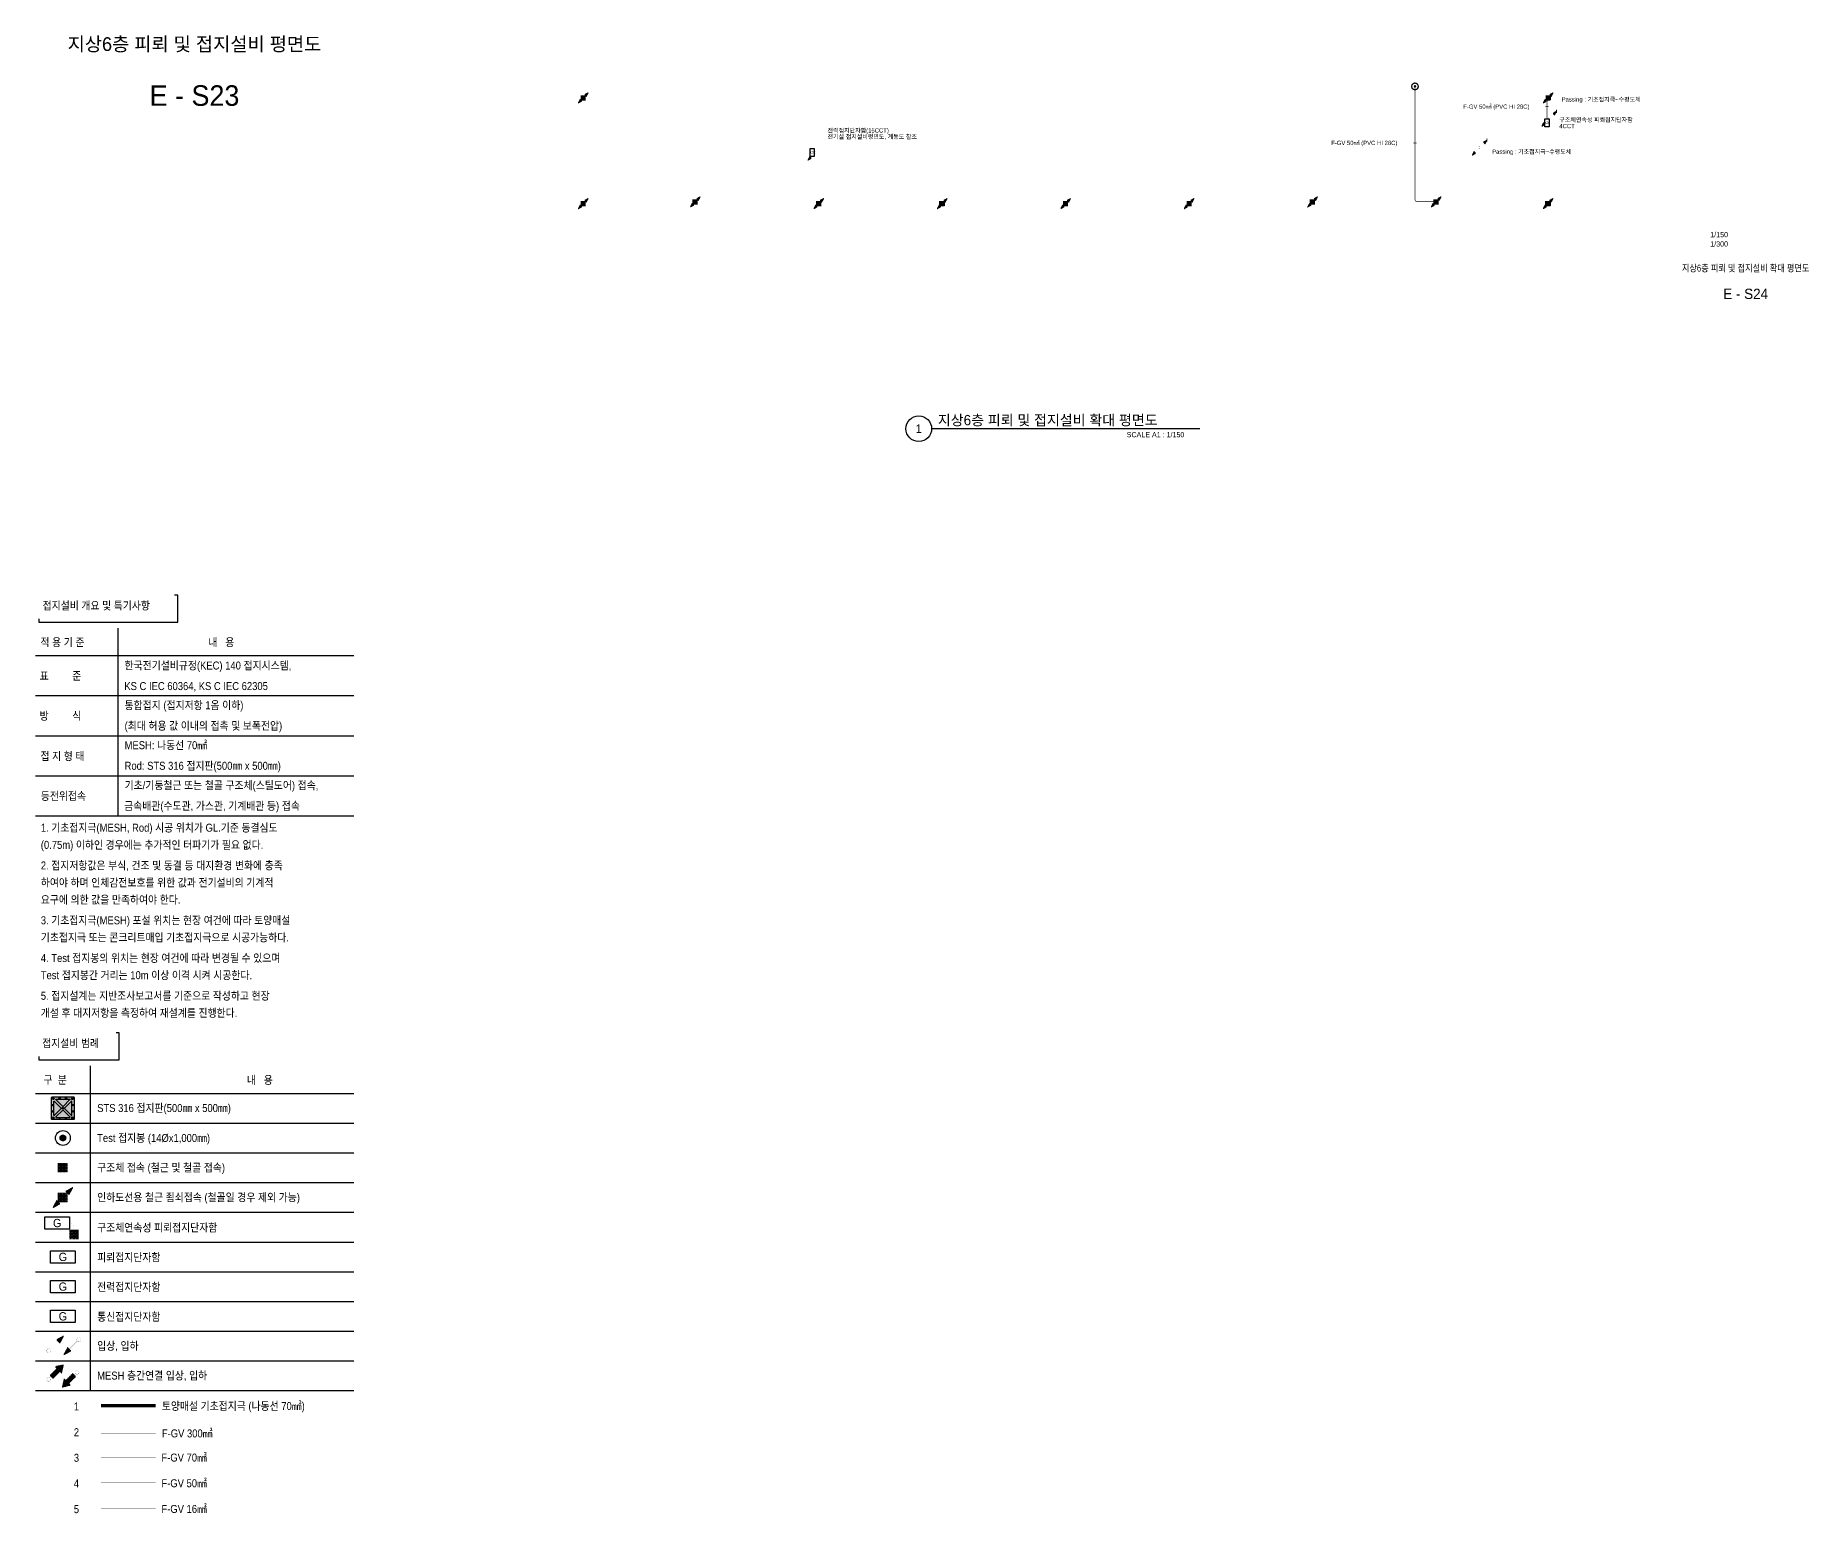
# Model space of a CAD drawing. Header units: millimetres. Extents: x 81900 to 502050, y -708375 to 1238700.
# Drawn here: x 219339 to 374339, y 622494 to 752747 of the extents above; entities that cross this region are included whole.
import ezdxf
from ezdxf.enums import TextEntityAlignment as Align

# ---------------------------------------------------------------- set-up
doc = ezdxf.new("R2010")
doc.units = ezdxf.units.MM
doc.header["$LTSCALE"] = 150
doc.set_wipeout_variables(frame=1)
for name, pattern in [('AM_ISO09W050', [22.5, 12, -1.5, 3, -1.5, 3, -1.5]), ('C2', [18.5, 13.5, -2, 1, -2]), ('HID', [2.3, 1.5, -0.8])]:
    doc.linetypes.add(name, pattern=pattern)
doc.layers.get('0').update_dxf_attribs({"lineweight": 0})
for name, color, linetype in [('------02 Etc Panel', 3, 'Continuous'), ('------99 Grounding and Lightning', 3, 'Continuous'), ('------99 Grounding_Grounding Terminal Board_E', 3, 'Continuous'), ('------99 Grounding_Grounding Terminal Board_T', 2, 'Continuous'), ('------99 Grounding_Mesh', 6, 'Continuous'), ('-----09 E-WIRE-GV', 2, 'Continuous'), ('-----20 General Symbol', 3, 'Continuous'), ('-----29 Cable Schedule', 1, 'Continuous'), ('-----29 Indicator', 1, 'Continuous'), ('-----30 Text', 2, 'Continuous'), ('-----41 Drawing Title', 2, 'Continuous'), ('-----42 Drawing Number', 2, 'Continuous'), ('-----43 Drawing Scale', 3, 'Continuous')]:
    doc.layers.add(name, color=color, linetype=linetype)
doc.styles.add('ELEC', font='')
doc.styles.get('ELEC').set_extended_font_data('Dotum')
pattern_1 = [(180, (845852.563, 610254.6404), (-1e-14, -6.25), [])]

# ---------------------------------------------------------------- blocks, each defined once
blk = doc.blocks.new('STS 316 접지판')
blk.add_wipeout([(-254, -276), (-270, -270), (-276, -254), (-276, 254), (-270, 270), (-254, 276), (254, 276), (270, 270), (276, 254), (276, -254), (270, -270), (254, -276)])
h = blk.add_hatch(color=256)
h.dxf.hatch_style = 1
h.set_gradient(color1=(132, 132, 132), color2=(214, 214, 214), tint=1, name='SPHERICAL')
edge = h.paths.add_edge_path()
edge.add_line((-254, 276), (254, 276))
edge.add_arc((254, 254), 22.1, 0, 90, ccw=False)
edge.add_line((276, 254), (276, -254))
edge.add_arc((254, -254), 22.1, 270, 360, ccw=False)
edge.add_line((254, -276), (-254, -276))
edge.add_arc((-254, -254), 22.1, 180, 270, ccw=False)
edge.add_line((-276, -254), (-276, 254))
edge.add_arc((-254, 254), 22.1, 90, 180, ccw=False)
h.paths.add_polyline_path([(-169, 221), (169, 221, -0.668179), (173, 212), (-165, 212, -1.496606)], flags=16)
h.paths.add_polyline_path([(221, 169), (221, -169, -0.668179), (212, -173), (212, 165, -1.496606)], flags=16)
h.paths.add_polyline_path([(-173, -212), (165, -212, -1.496606), (169, -221), (-169, -221, -0.668179)], flags=16)
h.paths.add_polyline_path([(-221, 169, 0.022626), (-52, 0, 1.473564), (-43, 4, 0.045564)], flags=16)
h = blk.add_hatch(color=256)
h.set_gradient(color1=(255, 255, 255), tint=1, name='SPHERICAL')
edge = h.paths.add_edge_path()
edge.add_arc((-232, 232), 22.1, 0, 360)
edge = h.paths.add_edge_path()
edge.add_arc((-78, 249), 16.6, 0, 360)
edge = h.paths.add_edge_path()
edge.add_arc((78, 249), 16.6, 0, 360)
edge = h.paths.add_edge_path()
edge.add_arc((232, 232), 22.1, 0, 360)
edge = h.paths.add_edge_path()
edge.add_arc((249, -77), 16.6, 0, 360)
edge = h.paths.add_edge_path()
edge.add_arc((249, 77), 16.6, 0, 360)
edge = h.paths.add_edge_path()
edge.add_arc((-78, -249), 16.6, 0, 360)
edge = h.paths.add_edge_path()
edge.add_arc((78, -249), 16.6, 0, 360)
edge = h.paths.add_edge_path()
edge.add_arc((232, -232), 22.1, 0, 360)
edge = h.paths.add_edge_path()
edge.add_arc((-232, -232), 22.1, 0, 360)
edge = h.paths.add_edge_path()
edge.add_arc((-249, -77), 16.6, 0, 360)
edge = h.paths.add_edge_path()
edge.add_arc((-249, 77), 16.6, 0, 360)
edge = h.paths.add_edge_path()
edge.add_arc((0, 0), 22.1, 0, 360)
h = blk.add_hatch(color=256)
h.set_gradient(color1=(255, 255, 255), tint=1, name='SPHERICAL')
edge = h.paths.add_edge_path()
edge.add_arc((-249, -77), 16.6, 0, 360)
edge = h.paths.add_edge_path()
edge.add_arc((-249, 77), 16.6, 0, 360)
edge = h.paths.add_edge_path()
edge.add_arc((-232, 232), 22.1, 0, 360)
edge = h.paths.add_edge_path()
edge.add_arc((-78, 249), 16.6, 0, 360)
edge = h.paths.add_edge_path()
edge.add_arc((78, 249), 16.6, 0, 360)
edge = h.paths.add_edge_path()
edge.add_arc((0, 0), 22.1, 0, 360)
edge = h.paths.add_edge_path()
edge.add_arc((232, 232), 22.1, 0, 360)
h = blk.add_hatch(color=256)
h.set_gradient(color1=(132, 132, 132), one_color=1, tint=1, name='SPHERICAL')
edge = h.paths.add_edge_path()
edge.add_arc((0, 0), 22.1, 0, 360)
for points in [[(-254, 276), (254, 276, -0.414214), (276, 254), (276, -254, -0.414214), (254, -276), (-254, -276, -0.414214), (-276, -254), (-276, 254, -0.414214), (-254, 276, 0.033225)], [(-221, -169), (-221, 169, -0.668179), (-212, 173), (-43, 4, -0.414214), (-43, -4), (-212, -173, -0.668179), (-221, -169, -0.016281)], [(-169, 221), (169, 221, -0.668179), (173, 212), (4, 43, -0.414214), (-4, 43), (-173, 212, -0.668179), (-169, 221, -0.016281)], [(221, -169), (221, 169, 0.668179), (212, 173), (43, 4, 0.414214), (43, -4), (212, -173, 0.668179), (221, -169, 0.016281)], [(-169, -221), (169, -221, 0.668179), (173, -212), (4, -43, 0.414214), (-4, -43), (-173, -212, 0.668179), (-169, -221, 0.016281)]]:
    blk.add_lwpolyline(points, format="xyb")
for centre, radius in [((-249, 77), 16.6), ((-232, 232), 22.1), ((-78, 249), 16.6), ((0, 0), 22.1), ((78, 249), 16.6), ((232, 232), 22.1), ((249, 77), 16.6), ((-249, -77), 16.6), ((-232, -232), 22.1), ((-78, -249), 16.6), ((78, -249), 16.6), ((232, -232), 22.1), ((249, -77), 16.6)]:
    blk.add_circle(centre, radius)
blk = doc.blocks.new('구조체접속')
h = blk.add_hatch()
h.set_pattern_fill('ANGLE', color=1, scale=200)
h.set_pattern_definition([(0, (0, 0), (0, 55), [40, -15]), (90, (0, 0), (-55, 3e-15), [40, -15])])
h.paths.add_polyline_path([(168, 168), (-168, 168), (-168, -168), (168, -168)])
at = {"color": 1}
for p, q in [((166, 168), (168, 166)), ((-168, -166), (-166, -168))]:
    blk.add_line(p, q, dxfattribs=at)
at = {"color": 1, "const_width": 2}
blk.add_lwpolyline([(168, 168), (-168, 168), (-168, -168), (168, -168)], close=True, dxfattribs=at)
blk = doc.blocks.new("'인하도선용 수직철근 또는 철골")
h = blk.add_hatch()
h.set_pattern_fill('ANSI31', color=256, scale=50, angle=135)
h.set_pattern_definition(pattern_1)
h.paths.add_polyline_path([(291, 293), (180, 89), (88, 181)])
h = blk.add_hatch()
h.set_pattern_fill('ANSI31', color=256, scale=50, angle=135)
h.set_pattern_definition(pattern_1)
h.paths.add_polyline_path([(-291, -293), (-180, -89), (-88, -181)])
at = {"const_width": 3.93}
for points in [[(293, 293), (181, 88), (88, 181), (293, 293)], [(-293, -293), (-181, -88), (-88, -181), (-293, -293)]]:
    blk.add_lwpolyline(points, dxfattribs=at)
at = {"xscale": 0.8, "yscale": 0.8, "zscale": 0.8}
blk.add_blockref('구조체접속', (0, 0), dxfattribs=at)
blk = doc.blocks.new('입상입하1')
h = blk.add_hatch()
h.set_pattern_fill('ANSI31', color=256, scale=50, angle=135)
h.set_pattern_definition([(180, (845993.8846, 610394.13), (-1e-14, -6.25), [])])
h.paths.add_polyline_path([(432, 432), (321, 228), (229, 321)])
at = {"const_width": 3.93}
blk.add_lwpolyline([(0, 61, -1), (0, -61, -1), (0, 61)], format="xyb", dxfattribs=at)
for points in [[(43, 43), (275, 275)], [(434, 433), (322, 227), (229, 321), (434, 433)]]:
    blk.add_lwpolyline(points, dxfattribs=at)
blk = doc.blocks.new('입상입하2')
h = blk.add_hatch()
h.set_pattern_fill('ANSI31', color=256, scale=100, angle=135)
h.set_pattern_definition([(180, (0, 0), (-2e-14, -12.5), [])])
h.paths.add_polyline_path([(326, 242), (377, 192), (433, 433), (192, 377), (242, 326), (39, 124), (124, 39)])
at = {"const_width": 3.93}
blk.add_lwpolyline([(0, 61, -1), (0, -61, -1), (0, 61)], format="xyb", dxfattribs=at)
blk.add_lwpolyline([(377, 192), (326, 242), (124, 39), (39, 124), (242, 326), (192, 377), (433, 433)], close=True, dxfattribs=at)
blk = doc.blocks.new('A$Cbdca0f5f')
at = {"color": 0}
blk.add_lwpolyline([(-360, -360), (-360, 0), (360, 0), (360, -360)], close=True, dxfattribs=at)
at = {"color": 0, "style": 'ELEC'}
blk.add_text('G', height=240, dxfattribs=at).set_placement((0, -180), align=Align.MIDDLE)
blk = doc.blocks.new('구조체연속성 TEST 단자함')
at = {"const_width": 2}
blk.add_lwpolyline([(491, -200), (491, -100, 0.414214), (391, 0), (360, 0)], format="xyb", dxfattribs=at)
at = {"layer": '------99 Grounding_Grounding Terminal Board_E'}
blk.add_blockref('A$Cbdca0f5f', (0, 180), dxfattribs=at)
at = {"xscale": 0.8, "yscale": 0.8, "zscale": 0.8}
blk.add_blockref('구조체접속', (491, -334), dxfattribs=at)
blk = doc.blocks.new('접지봉')
at = {"linetype": 'HID', "ltscale": 200}
h = blk.add_hatch(color=256, dxfattribs=at)
h.dxf.hatch_style = 1
edge = h.paths.add_edge_path()
edge.add_arc((0, 0), 102, 0, 360)
blk.add_circle((0, 0), 271)
blk.add_circle((0, 0), 102, dxfattribs=at)
blk = doc.blocks.new('A13')
blk.add_lwpolyline([(-300, 0), (-300, 300), (300, 300), (300, 0)], close=True)
at = {"style": 'ELEC'}
blk.add_text('G', height=200, dxfattribs=at).set_placement((0, 150), align=Align.MIDDLE)
blk = doc.blocks.new('A$C8673a4d5')
blk.add_wipeout([(-32961, -46990), (-32961, -49363), (-32661, -49363), (-32661, -49663), (-25624, -49663), (-25624, -47290), (-25924, -47290), (-25924, -46990)]).dxf.layer = '-----29 Cable Schedule'
blk.add_wipeout([(-32961, -50192), (-5100, -50192), (-5100, -90305), (-32961, -90305)]).dxf.layer = '-----29 Cable Schedule'
at = {"layer": '-----29 Cable Schedule'}
blk.add_lwpolyline([(-32661, -49363), (-32661, -49663), (-25624, -49663), (-25624, -47290), (-25924, -47290)], dxfattribs=at)
for points in [[(-32961, -46990), (-25924, -46990), (-25924, -49363), (-32961, -49363)], [(-32961, -50193), (-5100, -50193), (-5100, -90306), (-32961, -90306)]]:
    blk.add_wipeout(points).dxf.layer = '-----29 Cable Schedule'
at = {"layer": '-----09 E-WIRE-GV', "color": 6, "linetype": 'AM_ISO09W050', "ltscale": 0.5, "const_width": 300}
blk.add_lwpolyline([(-27238, -79908), (-22438, -79908)], dxfattribs=at)
at = {"layer": '-----09 E-WIRE-GV', "color": 1, "linetype": 'C2', "ltscale": 0.5, "const_width": 30}
blk.add_lwpolyline([(-27238, -82304), (-22438, -82304)], dxfattribs=at)
at = {"layer": '-----09 E-WIRE-GV', "color": 3, "linetype": 'C2', "ltscale": 0.5, "const_width": 30}
blk.add_lwpolyline([(-27238, -84417), (-22438, -84417)], dxfattribs=at)
at = {"layer": '-----09 E-WIRE-GV', "color": 4, "linetype": 'C2', "ltscale": 0.5, "const_width": 30}
blk.add_lwpolyline([(-27238, -86664), (-22438, -86664)], dxfattribs=at)
at = {"layer": '-----09 E-WIRE-GV', "color": 2, "linetype": 'C2', "ltscale": 0.5, "const_width": 30}
blk.add_lwpolyline([(-27238, -88912), (-22438, -88912)], dxfattribs=at)
at = {"layer": '-----29 Cable Schedule'}
blk.add_line((-28161, -50193), (-28161, -78593), dxfattribs=at)
for points in [[(-32961, -52593), (-5100, -52593)], [(-32961, -55193), (-5100, -55193)], [(-32961, -57793), (-5100, -57793)], [(-32961, -60393), (-5100, -60393)], [(-32961, -62993), (-5100, -62993)], [(-32961, -65593), (-5100, -65593)], [(-32961, -68193), (-5100, -68193)], [(-32961, -70793), (-5100, -70793)], [(-32961, -73393), (-5100, -73393)], [(-32961, -75993), (-5100, -75993)], [(-32961, -78593), (-5100, -78593)]]:
    blk.add_lwpolyline(points, dxfattribs=at)
at = {"layer": '------99 Grounding and Lightning'}
for name, p, xscale, yscale, zscale in [('접지봉', (-30561, -56493), 2.4, 2.4, 2.4), ('구조체접속', (-30561, -59093), 2.4, 2.4, 2.4), ("'인하도선용 수직철근 또는 철골", (-30561, -61693), 3, 3, 3), ('구조체연속성 TEST 단자함', (-31062, -63931), 3, 3, 3)]:
    blk.add_blockref(name, p, dxfattribs=dict(at, xscale=xscale, yscale=yscale, zscale=zscale))
at = {"layer": '------99 Grounding_Grounding Terminal Board_E', "xscale": 3, "yscale": 3, "zscale": 3}
for p in [(-30561, -66353), (-30561, -68953)]:
    blk.add_blockref('A$Cbdca0f5f', p, dxfattribs=at)
at = {"layer": '------99 Grounding_Grounding Terminal Board_T', "xscale": 3.6, "yscale": 3.6, "zscale": 3.6}
blk.add_blockref('A13', (-30561, -72633), dxfattribs=at)
at = {"layer": '-----20 General Symbol', "xscale": 3, "yscale": 3, "zscale": 3}
for name, p in [('입상입하1', (-31786, -75095)), ('입상입하2', (-31798, -77616))]:
    blk.add_blockref(name, p, dxfattribs=at)
at = {"layer": '-----20 General Symbol', "xscale": 3, "yscale": 3, "zscale": 3, "rotation": 179.9999999997969}
for name, p in [('입상입하1', (-29184, -74140)), ('입상입하2', (-29324, -76969))]:
    blk.add_blockref(name, p, dxfattribs=at)
at = {"layer": '-----30 Text', "style": 'ELEC', "width": 0.9}
for s, p in [('접지설비 범례', (-32369, -48206)), ('구  분', (-32253, -51408)), ('내   용', (-14473, -51422)), ('STS 316 접지판(500㎜ x 500㎜)', (-27561, -53875)), ('Test 접지봉 (14Øx1,000㎜)', (-27561, -56493)), ('구조체 접속 (철근 및 철골 접속)', (-27561, -59083)), ('인하도선용 철근 죔쇠접속 (철골일 경우 제외 가능)', (-27561, -61683)), ('구조체연속성 피뢰접지단자함', (-27561, -64331)), ('피뢰접지단자함', (-27561, -66931)), ('전력접지단자함', (-27561, -69531)), ('통신접지단자함', (-27561, -72131)), ('입상, 입하', (-27561, -74675)), ('MESH 층간연결 입상, 입하', (-27561, -77275)), ('토양매설 기초접지극 (나동선 70㎟)', (-21904, -79938)), ('F-GV 300㎟ ', (-21904, -82333)), ('F-GV 70㎟', (-21940, -84447)), ('F-GV 50㎟', (-21940, -86694)), ('F-GV 16㎟', (-21940, -88941))]:
    blk.add_text(s, height=700, dxfattribs=at).set_placement(p, align=Align.MIDDLE_LEFT)
for points, layer in [([(-32961, -11903), (-5100, -11903), (-5100, -46690), (-32961, -46690)], '-----29 Cable Schedule'), ([(-30090, -82689), (-30090, -81716), (-29247, -81229), (-28404, -81716), (-28404, -82689), (-29247, -83176)], '-----29 Indicator'), ([(-30090, -89431), (-30090, -88457), (-29247, -87970), (-28404, -88457), (-28404, -89431), (-29247, -89917)], '-----29 Indicator')]:
    blk.add_wipeout(points).dxf.layer = layer
at = {"layer": '------99 Grounding_Mesh', "xscale": 3.6, "yscale": 3.6, "zscale": 3.6}
blk.add_blockref('STS 316 접지판', (-30561, -53893), dxfattribs=at)
at = {"layer": '-----30 Text', "style": 'ELEC', "width": 0.9}
for s, p in [('2', (-29603, -82226)), ('5', (-29603, -88960))]:
    blk.add_text(s, height=700, dxfattribs=at).set_placement(p, align=Align.MIDDLE_LEFT)
for points, layer in [([(-32961, -11903), (-5100, -11903), (-5100, -46690), (-32961, -46690)], '-----29 Cable Schedule'), ([(-30090, -80442), (-30090, -79468), (-29247, -78982), (-28404, -79468), (-28404, -80442), (-29247, -80929)], '-----29 Indicator'), ([(-30090, -87183), (-30090, -86210), (-29247, -85723), (-28404, -86210), (-28404, -87183), (-29247, -87670)], '-----29 Indicator')]:
    blk.add_wipeout(points).dxf.layer = layer
at = {"layer": '-----29 Cable Schedule'}
for points in [[(-32961, -14303), (-5100, -14303)], [(-32961, -17803), (-5100, -17803)], [(-32961, -21303), (-5100, -21303)], [(-32961, -24803), (-5100, -24803)], [(-32961, -28303), (-5100, -28303)]]:
    blk.add_lwpolyline(points, dxfattribs=at)
at = {"layer": '-----30 Text', "style": 'ELEC', "width": 0.9}
for s, p in [('적 용 기 준', (-32525, -13133)), ('내   용', (-17834, -13133)), ('한국전기설비규정(KEC) 140 접지시스템,', (-25161, -15165)), ('표         준', (-32594, -16073)), ('KS C IEC 60364, KS C IEC 62305', (-25182, -16965)), ('통합접지 (접지저항 1옴 이하)', (-25161, -18636)), ('방         식', (-32594, -19573)), ('(최대 허용 값 이내의 접촉 및 보폭전압)', (-25161, -20436)), ('MESH: 나동선 70㎟', (-25161, -22136)), ('접 지 형 태', (-32525, -23091)), ('Rod: STS 316 접지판(500㎜ x 500㎜)', (-25161, -23936)), ('등전위접속', (-32491, -26583)), ('기초/기둥철근 또는 철골 구조체(스틸도어) 접속,', (-25161, -25644)), ('금속배관(수도관, 가스관, 기계배관 등) 접속', (-25197, -27444)), ('1. 기초접지극(MESH, Rod) 시공 위치가 GL.기준 동결심도', (-32491, -29353)), ('(0.75m) 이하인 경우에는 추가적인 터파기가 필요 없다.', (-32491, -30853)), ('2. 접지저항값은 부식, 건조 및 동결 등 대지환경 변화에 충족', (-32491, -32653)), ('하여야 하며 인체감전보호를 위한 값과 전기설비의 기계적 ', (-32491, -34153)), ('요구에 의한 값을 만족하여야 한다.', (-32491, -35653)), ('3. 기초접지극(MESH) 포설 위치는 현장 여건에 따라 토양매설', (-32491, -37453)), ('기초접지극 또는 콘크리트매입 기초접지극으로 시공가능하다.', (-32491, -38953)), ('Test 접지봉간 거리는 10m 이상 이격 시켜 시공한다.', (-32491, -42253)), ('4. Test 접지봉의 위치는 현장 여건에 따라 변경될 수 있으며', (-32491, -40753)), ('5. 접지설계는 지반조사보고서를 기준으로 작성하고 현장 ', (-32491, -44053)), ('개설 후 대지저항을 측정하여 재설계를 진행한다.', (-32491, -45553)), ('1', (-29603, -79979)), ('4', (-29603, -86713))]:
    blk.add_text(s, height=700, dxfattribs=at).set_placement(p, align=Align.MIDDLE_LEFT)
for points, layer in [([(-32961, -8700), (-32961, -11074), (-32661, -11074), (-32661, -11374), (-20506, -11374), (-20506, -9000), (-20806, -9000), (-20806, -8700)], '-----29 Cable Schedule'), ([(-30090, -84936), (-30090, -83963), (-29247, -83476), (-28404, -83963), (-28404, -84936), (-29247, -85423)], '-----29 Indicator')]:
    blk.add_wipeout(points).dxf.layer = layer
at = {"layer": '-----29 Cable Schedule'}
for points in [[(-32661, -11074), (-32661, -11374), (-20506, -11374), (-20506, -9000), (-20806, -9000)], [(-25761, -11903), (-25761, -28303)]]:
    blk.add_lwpolyline(points, dxfattribs=at)
at = {"layer": '-----30 Text', "style": 'ELEC', "width": 0.9}
blk.add_text('3', height=700, dxfattribs=at).set_placement((-29603, -84465), align=Align.MIDDLE_LEFT)
blk.add_wipeout([(-32961, -8700), (-20806, -8700), (-20806, -11074), (-32961, -11074)]).dxf.layer = '-----29 Cable Schedule'
blk.add_text('접지설비 개요 및 특기사항', height=700, dxfattribs=at).set_placement((-32331, -9925), align=Align.MIDDLE_LEFT)
blk = doc.blocks.new('피뢰침')
h = blk.add_hatch(color=256)
h.dxf.hatch_style = 1
h.paths.add_polyline_path([(-231, 0, 1), (231, 0, 1)])
h.paths.add_polyline_path([(155, 0, -1), (-155, 0, -1)], flags=16)
h.paths.add_polyline_path([(74, 0, -1), (-74, 0, -1)], flags=0)
h = blk.add_hatch(color=256)
h.dxf.hatch_style = 1
h.paths.add_polyline_path([(74, 0, 1), (-74, 0, 1)])
at = {"const_width": 2}
for points in [[(231, 0, 1), (-231, 0)], [(-231, 0, 1), (231, 0)], [(155, 0, 1), (-155, 0)], [(-155, 0, 1), (155, 0)], [(74, 0, 1), (-74, 0)], [(-74, 0, 1), (74, 0)]]:
    blk.add_lwpolyline(points, format="xyb", dxfattribs=at)
for points in [[(0, 231), (0, 461)], [(-163, -163), (-326, -326)], [(163, -163), (326, -326)]]:
    blk.add_lwpolyline(points, dxfattribs=at)
blk = doc.blocks.new('C01')
blk.add_lwpolyline([(-300, 0), (-300, 300), (300, 300), (300, 0)], close=True)
at = {"style": 'ELEC'}
blk.add_text('G', height=200, dxfattribs=at).set_placement((0, 150), align=Align.MIDDLE)

msp = doc.modelspace()

# ---------------------------------------------------------------- linework, layer by layer
at = {"layer": '-----09 E-WIRE-GV', "color": 4, "linetype": 'C2', "ltscale": 0.3, "const_width": 50}
msp.add_lwpolyline([(340000, 748296), (340000, 738400, 0.4142136), (340200, 738200), (341850, 738200)], format="xyb", dxfattribs=at)
at = {"layer": '-----09 E-WIRE-GV', "color": 4, "linetype": 'C2', "ltscale": 0.3, "const_width": 50, "elevation": 0}
msp.add_lwpolyline([(351652, 747101), (351638, 747087, 0.1989124), (351550, 746875), (351550, 745465)], format="xyb", dxfattribs=at)
at = {"layer": '-----29 Indicator'}
msp.add_lwpolyline([(338987, 743348, 0, 0, 0), (339850, 743348, 64.2, 64.2, 0), (340150, 743348, 0, 0, 0)], format="xyseb", dxfattribs=at)
at = {"layer": '-----41 Drawing Title', "color": 7}
msp.add_line((321173, 718350), (297727, 718350), dxfattribs=at)
msp.add_circle((296602, 718350), 1125, dxfattribs=at)

# ---------------------------------------------------------------- block references
at = {"layer": '------02 Etc Panel', "xscale": 1.199999999953434, "yscale": 1.199999999953434, "zscale": 1.199999999953434, "rotation": 90}
msp.add_blockref('C01', (351730, 745105), dxfattribs=at)
at = {"layer": '------99 Grounding and Lightning', "xscale": 1.5, "yscale": 1.5, "zscale": 1.5}
for name, p in [('피뢰침', (340000, 748287)), ("'인하도선용 수직철근 또는 철골", (267253, 747303)), ("'인하도선용 수직철근 또는 철골", (351653, 747303)), ("'인하도선용 수직철근 또는 철골", (267253, 738053)), ("'인하도선용 수직철근 또는 철골", (277050, 738200)), ("'인하도선용 수직철근 또는 철골", (287850, 738053)), ("'인하도선용 수직철근 또는 철골", (298650, 738053)), ("'인하도선용 수직철근 또는 철골", (309450, 738053)), ("'인하도선용 수직철근 또는 철골", (320250, 738053)), ("'인하도선용 수직철근 또는 철골", (331050, 738200)), ("'인하도선용 수직철근 또는 철골", (341850, 738200)), ("'인하도선용 수직철근 또는 철골", (351647, 738053))]:
    msp.add_blockref(name, p, dxfattribs=at)
at = {"layer": '------99 Grounding_Grounding Terminal Board_E', "xscale": 1.2, "yscale": 1.2, "zscale": 1.2, "rotation": 89.99999999999999}
msp.add_blockref('A13', (287450, 742510), dxfattribs=at)
at = {"layer": '-----20 General Symbol', "xscale": 1.5, "yscale": 1.5, "zscale": 1.5, "rotation": 180}
for p in [(351730, 745465), (287545, 742507), (345653, 742944)]:
    msp.add_blockref('입상입하1', p, dxfattribs=at)
at = {"layer": '-----20 General Symbol', "xscale": 1.5, "yscale": 1.5, "zscale": 1.5}
for p in [(351730, 745465), (345653, 742947)]:
    msp.add_blockref('입상입하1', p, dxfattribs=at)
at = {"layer": '-----29 Cable Schedule'}
msp.add_blockref('A$C8673a4d5', (252300, 712800), dxfattribs=at)

# ---------------------------------------------------------------- texts
at = {"layer": '-----41 Drawing Title', "style": 'ELEC'}
msp.add_text('지상6층 피뢰 및 접지설비 평면도', height=1200, dxfattribs=at).set_placement((233250, 751990), align=Align.MIDDLE_CENTER)
at = {"layer": '-----41 Drawing Title', "style": 'ELEC', "width": 0.85}
msp.add_text('지상6층 피뢰 및 접지설비 확대 평면도', height=600, dxfattribs=at).set_placement((368925, 732395), align=Align.MIDDLE_CENTER)
at = {"layer": '-----41 Drawing Title', "color": 2, "style": 'ELEC'}
msp.add_text('지상6층 피뢰 및 접지설비 확대 평면도', height=900, dxfattribs=at).set_placement((298267, 718650))
at = {"layer": '-----41 Drawing Title', "color": 7, "style": 'ELEC'}
msp.add_text('1', height=750, dxfattribs=at).set_placement((296602, 718350), align=Align.MIDDLE)
at = {"layer": '-----41 Drawing Title', "style": 'ELEC'}
msp.add_text('SCALE A1 : 1/150', height=450, dxfattribs=at).set_placement((319831, 717600), align=Align.RIGHT)
at = {"layer": '-----42 Drawing Number', "style": 'ELEC'}
for s, height, p in [('E - S23', 1800, (233250, 747490)), ('E - S24', 900, (368925, 730145))]:
    msp.add_text(s, height=height, dxfattribs=at).set_placement(p, align=Align.MIDDLE_CENTER)
at = {"layer": '-----43 Drawing Scale', "style": 'ELEC'}
for s, p in [('1/150', (365830, 735100)), ('1/300', (365830, 734285))]:
    msp.add_text(s, height=450, dxfattribs=at).set_placement(p)

# ---------------------------------------------------------------- wipeouts: each hides what was drawn before it
msp.add_wipeout([(288438, 744783), (297335, 744783), (297335, 743533), (288438, 743533)]).dxf.layer = '-----29 Indicator'

# ---------------------------------------------------------------- next in the draw order: texts
at = {"layer": '-----30 Text', "style": 'ELEC'}
for s, p in [('전력접지단자함(15CCT)', (288620, 744441)), ('전기실 접지설비평면도, 계통도 참조', (288620, 743896))]:
    msp.add_text(s, height=375, dxfattribs=at).set_placement(p, align=Align.MIDDLE_LEFT)

# ---------------------------------------------------------------- next in the draw order: wipeouts: each hides what was drawn before it
for points in [[(344163, 746893), (350537, 746893), (350537, 746143), (344163, 746143)], [(352568, 745730), (359673, 745730), (359673, 744480), (352568, 744480)], [(332613, 743723), (338987, 743723), (338987, 742973), (332613, 742973)], [(346688, 742208), (354412, 742208), (354412, 742958), (346688, 742958)]]:
    msp.add_wipeout(points).dxf.layer = '-----29 Indicator'

# ---------------------------------------------------------------- next in the draw order: linework, layer by layer
at = {"layer": '-----29 Indicator'}
msp.add_lwpolyline([(352765, 747128, 0, 0, 0), (352381, 747128, 0, 0, 0), (352381, 746265, 64.2, 64.2, 0), (352381, 745964, 0, 0, 0)], format="xyseb", dxfattribs=at)
at = {"layer": '-----29 Indicator', "elevation": 0}
for points in [[(350537, 746518, 0, 0, 0), (351400, 746518, 64.2, 64.2, 0), (351700, 746518, 0, 0, 0)], [(346688, 742583, 0, 0, 0), (346304, 742583, 0, 0, 0), (346304, 743446, 64.2, 64.2, 0), (346304, 743747, 0, 0, 0)]]:
    msp.add_lwpolyline(points, format="xyseb", dxfattribs=at)

# ---------------------------------------------------------------- next in the draw order: texts
at = {"layer": '-----30 Text', "style": 'ELEC'}
for s, p in [('F-GV 50㎟ (PVC HI 28C)', (344225, 746518)), ('구조체연속성 피뢰접지단자함', (352624, 745373, 0)), ('4CCT', (352624, 744822, 0)), ('F-GV 50㎟ (PVC HI 28C)', (332675, 743348)), ('Passing : 기초접지극~수평도체', (346750, 742581))]:
    msp.add_text(s, height=375, dxfattribs=at).set_placement(p, align=Align.MIDDLE_LEFT)

# ---------------------------------------------------------------- next in the draw order: wipeouts: each hides what was drawn before it
msp.add_wipeout([(352765, 747503), (360539, 747503), (360539, 746753), (352765, 746753)]).dxf.layer = '-----29 Indicator'

# ---------------------------------------------------------------- next in the draw order: texts
msp.add_text('Passing : 기초접지극~수평도체', height=375, dxfattribs=at).set_placement((352827, 747156), align=Align.MIDDLE_LEFT)

doc.saveas('drawing.dxf')
